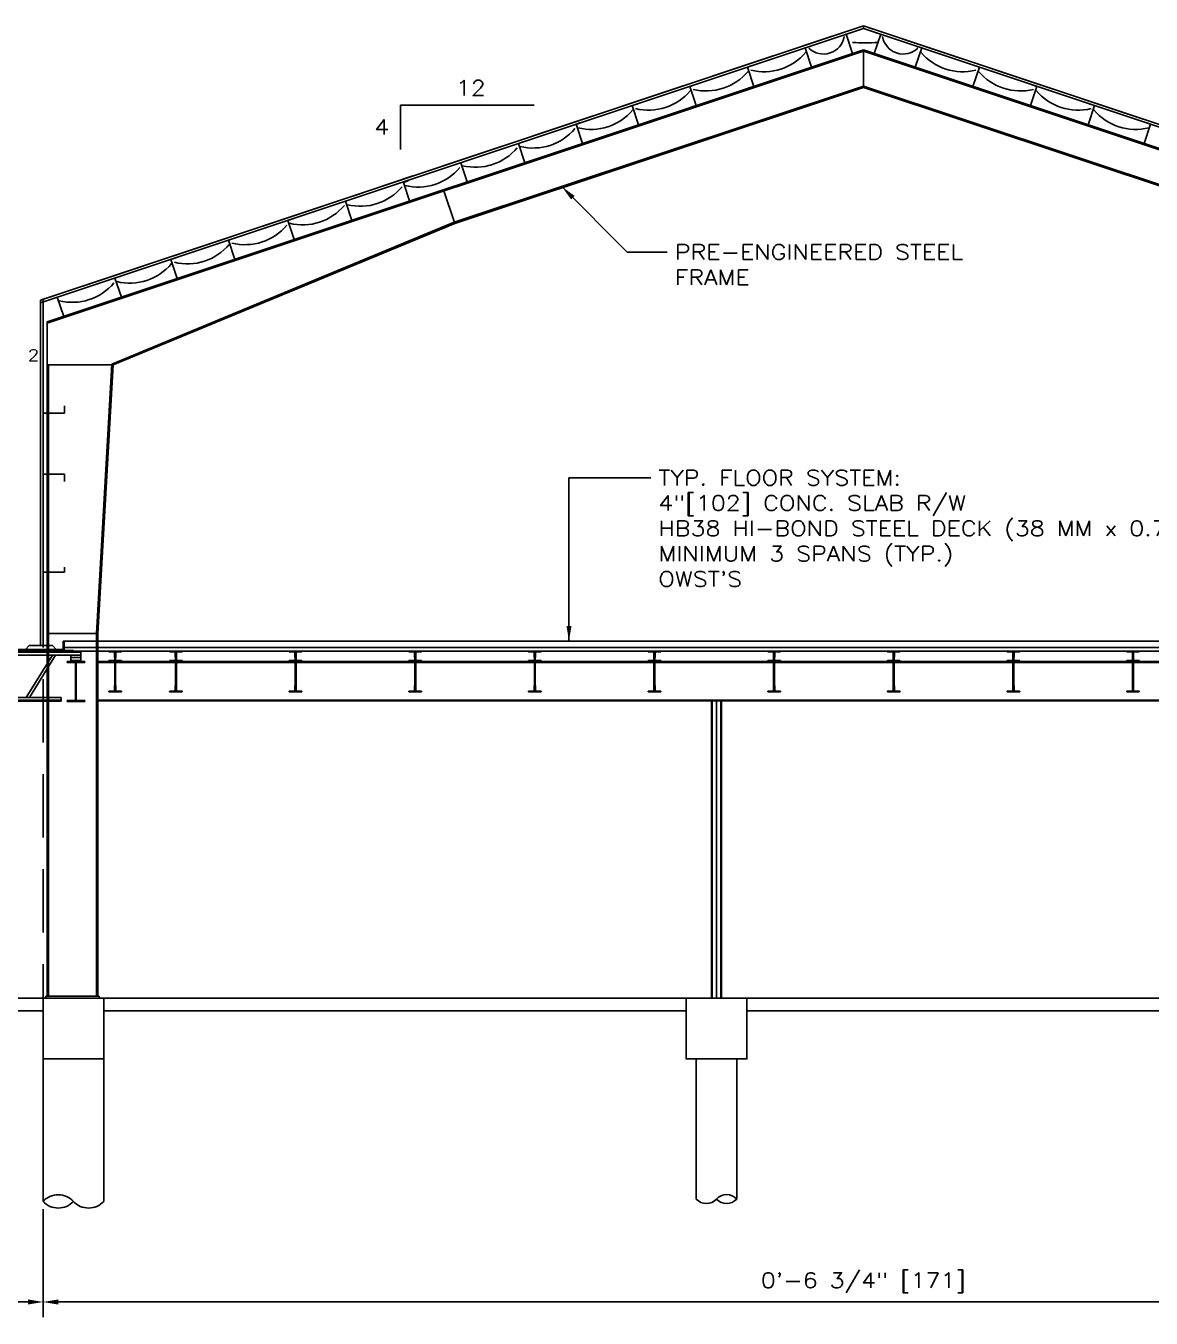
# Model space of a CAD drawing. Header units: inches. Extents: x -3796 to 2710, y 1152 to 2187.
# Drawn here: x -3225 to -2781, y 1249 to 1760 of the extents above; entities that cross this region are included whole.
import ezdxf

# ---------------------------------------------------------------- set-up
doc = ezdxf.new("R2010")
doc.units = ezdxf.units.IN
doc.header["$MEASUREMENT"] = 0
doc.linetypes.add('HIDDEN', pattern=[0.375, 0.25, -0.125])
doc.layers.get('DEFPOINTS').update_dxf_attribs({"linetype": 'CONTINUOUS'})
for name, color, linetype in [('Arch_Section_Found', 21, 'CONTINUOUS'), ('Arch_Section_HSS', 2, 'CONTINUOUS'), ('Arch_Section_Insul', 135, 'BATTING'), ('Arch_Section_PreStBldg.', 140, 'CONTINUOUS'), ('Arch_Section_Roof', 2, 'CONTINUOUS'), ('Arch_Section_Steelgirt', 21, 'CONTINUOUS'), ('Arch_Section_Truss', 45, 'CONTINUOUS'), ('Section_BldgSkin', 252, 'HIDDEN'), ('Section_MetalCladding', 2, 'CONTINUOUS'), ('Struc_Plan_Deck', 41, 'CONTINUOUS'), ('Struc_Plan_Dim', 5, 'CONTINUOUS'), ('Struc_Section_Floor', 11, 'CONTINUOUS'), ('Structural_Section_StAngle', 2, 'CONTINUOUS'), ('Structural_SteelBeam', 22, 'CONTINUOUS')]:
    doc.layers.add(name, color=color, linetype=linetype)
doc.styles.add('ROMANS-115', font='romans.shx', dxfattribs={"width": 1.15})
doc.linetypes.add('BATTING', pattern='A,0.0001,-0.1,[134,ltypeshp.shx,S=0.1,R=0,X=-0.1,Y=0],-0.2,[134,ltypeshp.shx,S=0.1,R=180,X=0.1,Y=0],-0.1', length=0.4001)
doc.dimstyles.new('18-ROMANS-115-PS-CF', dxfattribs={"dimscale": 0, "dimtxt": 0.0625, "dimasz": 0.0625, "dimexe": 0.0625, "dimexo": 0.03125, "dimgap": 0.03125, "dimtad": 1, "dimdec": 3, "dimlfac": 96, "dimzin": 1, "dimdsep": 46, "dimlunit": 4, "dimtxsty": 'ROMANS-115', "dimcen": 0.125, "dimclrd": 256, "dimclre": 256, "dimclrt": 256, "dimadec": 0, "dimazin": 0, "dimtfac": 1, "dimtdec": 3, "dimtofl": 0, "dimtmove": 0, "dimatfit": 0, "dimfxl": 1, "dimfrac": 2, "dimtolj": 1, "dimtzin": 0, "dimarcsym": 0})

# ---------------------------------------------------------------- blocks, each defined once
blk = doc.blocks.new('OWSJ')
at = {"layer": 'Arch_Section_Truss'}
h = blk.add_hatch(dxfattribs=at)
h.set_pattern_fill('STEEL', color=251, scale=8, style=0)
h.set_pattern_definition([(45, (-5931.7465, -886.3496), (-0.70710678, 0.70710678), []), (45, (-5931.7465, -885.8496), (-0.70710678, 0.70710678), [])])
h.paths.add_polyline_path([(-0.25, 13.62, 0.414214), (-0.12, 13.5), (0.12, 13.5, 0.414214), (0.25, 13.62), (0.25, 15.75), (2.37, 15.75, 0.414214), (2.5, 15.87), (2.5, 16), (-2.5, 16), (-2.5, 15.87, 0.414214), (-2.38, 15.75), (-0.25, 15.75)])
h.paths.add_polyline_path([(-0.25, 0.25), (-2.38, 0.25, 0.414214), (-2.5, 0.12), (-2.5, 0), (2.5, 0), (2.5, 0.12, 0.414214), (2.37, 0.25), (0.25, 0.25), (0.25, 2.37, 0.414214), (0.12, 2.5), (-0.12, 2.5, 0.414214), (-0.25, 2.37)])
at = {"layer": 'Arch_Section_Truss', "color": 140}
for p, q in [((-2.5, 16), (2.5, 16)), ((-2.5, 16), (-2.5, 15.87)), ((-2.38, 15.75), (-0.25, 15.75)), ((-0.25, 15.75), (-0.25, 13.62)), ((0.25, 15.75), (2.37, 15.75)), ((0.25, 15.75), (0.25, 13.62)), ((2.5, 16), (2.5, 15.87)), ((-2.5, 12.25), (-2.5, 12)), ((-2.5, 12), (-0.19, 12)), ((-2.38, 12.37), (-0.19, 12.37)), ((-0.19, 13.52), (-0.19, 2.48)), ((-0.19, 13.52), (-0.19, 12.37)), ((-0.12, 13.5), (0.12, 13.5)), ((0.19, 13.52), (0.19, 2.48)), ((0.19, 13.52), (0.19, 12.37)), ((0.19, 12.37), (2.37, 12.37)), ((0.19, 12), (2.5, 12)), ((2.5, 12.25), (2.5, 12)), ((-2.5, 0), (-2.5, 0.12)), ((-2.5, 0), (2.5, 0)), ((-2.38, 0.25), (-0.25, 0.25)), ((-0.25, 0.25), (-0.25, 2.37)), ((-0.12, 2.5), (0.12, 2.5)), ((0.25, 0.25), (0.25, 2.37)), ((0.25, 0.25), (2.37, 0.25)), ((2.5, 0), (2.5, 0.12))]:
    blk.add_line(p, q, dxfattribs=at)
for centre, start, end in [((-2.38, 15.87), 180, 270), ((2.37, 15.87), 270, 0), ((-2.38, 12.25), 90, 180), ((-0.12, 13.62), 180, 270), ((0.12, 13.62), 270, 0), ((2.37, 12.25), 0, 90), ((-2.38, 0.12), 90, 180), ((-0.12, 2.37), 90, 180), ((0.12, 2.37), 0, 90), ((2.37, 0.12), 0, 90)]:
    blk.add_arc(centre, 0.125, start, end, dxfattribs=at)
blk = doc.blocks.new('W410x54[W16x36]')
at = {"layer": 'Structural_SteelBeam'}
h = blk.add_hatch(dxfattribs=at)
h.set_pattern_fill('STEEL', color=131, scale=5, style=0)
h.set_pattern_definition([(45, (0, 0), (-0.44194174, 0.44194174), []), (45, (0, 0.3125), (-0.44194174, 0.44194174), [])])
h.paths.add_polyline_path([(1370.61, 1185.18), (1363.61, 1185.18), (1363.61, 1184.81), (1366.98, 1184.81), (1366.98, 1169.68), (1363.61, 1169.68), (1363.61, 1169.31), (1370.61, 1169.31), (1370.61, 1169.68), (1367.23, 1169.68), (1367.23, 1184.81), (1370.61, 1184.81)])
for p, q in [((1370.61, 1185.18), (1363.61, 1185.18)), ((1363.61, 1185.18), (1363.61, 1184.81)), ((1366.98, 1184.81), (1363.61, 1184.81)), ((1366.98, 1184.81), (1366.98, 1169.68)), ((1367.23, 1184.81), (1367.23, 1169.68)), ((1370.61, 1184.81), (1367.23, 1184.81)), ((1370.61, 1185.18), (1370.61, 1184.81)), ((1366.98, 1169.68), (1363.61, 1169.68)), ((1363.61, 1169.68), (1363.61, 1169.31)), ((1370.61, 1169.31), (1363.61, 1169.31)), ((1370.61, 1169.68), (1367.23, 1169.68)), ((1370.61, 1169.68), (1370.61, 1169.31))]:
    blk.add_line(p, q, dxfattribs=at)
blk = doc.blocks.new('*D8')
at = {"layer": 'DEFPOINTS', "color": 0}
for p in [(-3218.43, 1295.53), (-3218.43, 1255.82), (-3602.47, 1250.51)]:
    blk.add_point(p, dxfattribs=at)
at = {"layer": 'Struc_Plan_Dim', "lineweight": -2}
for p, q in [((-3218.43, 1292.53), (-3218.43, 1249.82)), ((-3596.47, 1255.82), (-3224.43, 1255.82))]:
    blk.add_line(p, q, dxfattribs=at)
at = {"layer": 'Struc_Plan_Dim'}
for points in [[(-3596.47, 1256.82), (-3596.47, 1254.82), (-3602.47, 1255.82)], [(-3224.43, 1256.82), (-3224.43, 1254.82), (-3218.43, 1255.82)]]:
    blk.add_solid(points, dxfattribs=at)
at = {"layer": 'Struc_Plan_Dim', "insert": (-3410.45, 1263.39), "char_height": 6, "attachment_point": 5, "style": 'ROMANS-115'}
blk.add_mtext('\\A1;0\'-4" [102]', dxfattribs=at)
blk = doc.blocks.new('*D9')
at = {"layer": 'DEFPOINTS', "color": 0}
for p in [(-2570.47, 1351.79), (-3218.47, 1255.82), (-2570.47, 1255.82)]:
    blk.add_point(p, dxfattribs=at)
at = {"layer": 'Struc_Plan_Dim', "lineweight": -2}
for p, q in [((-2570.47, 1348.79), (-2570.47, 1249.82)), ((-3212.47, 1255.82), (-2576.47, 1255.82))]:
    blk.add_line(p, q, dxfattribs=at)
at = {"layer": 'Struc_Plan_Dim'}
for points in [[(-3212.47, 1256.82), (-3212.47, 1254.82), (-3218.47, 1255.82)], [(-2576.47, 1256.82), (-2576.47, 1254.82), (-2570.47, 1255.82)]]:
    blk.add_solid(points, dxfattribs=at)
at = {"layer": 'Struc_Plan_Dim', "insert": (-2894.47, 1263.39), "char_height": 6, "attachment_point": 5, "style": 'ROMANS-115'}
blk.add_mtext('\\A1;0\'-6 3/4" [171]', dxfattribs=at)

msp = doc.modelspace()

# ---------------------------------------------------------------- hatches: boundary and pattern name
at = {"layer": 'Arch_Section_Truss'}
h = msp.add_hatch(dxfattribs=at)
h.set_pattern_fill('STEEL', color=256, scale=8, style=0)
h.set_pattern_definition([(45, (-9121.7146, 610.4427), (-0.70710678, 0.70710678), []), (45, (-9121.7146, 610.9427), (-0.70710678, 0.70710678), [])])
h.paths.add_polyline_path([(-3190.2181, 1510.4173, 0.41421356), (-3190.0931, 1510.2923), (-3189.8431, 1510.2923, 0.41421356), (-3189.7181, 1510.4173), (-3189.7181, 1512.5423), (-3187.5931, 1512.5423, 0.41421356), (-3187.4681, 1512.6673), (-3187.4681, 1512.7923), (-3192.4681, 1512.7923), (-3192.4681, 1512.6673, 0.41421356), (-3192.3431, 1512.5423), (-3190.2181, 1512.5423)])
h.paths.add_polyline_path([(-3190.2181, 1497.0423), (-3192.3431, 1497.0423, 0.41421356), (-3192.4681, 1496.9173), (-3192.4681, 1496.7923), (-3187.4681, 1496.7923), (-3187.4681, 1496.9173, 0.41421356), (-3187.5931, 1497.0423), (-3189.7181, 1497.0423), (-3189.7181, 1499.1673, 0.41421356), (-3189.8431, 1499.2923), (-3190.0931, 1499.2923, 0.41421356), (-3190.2181, 1499.1673)])
h = msp.add_hatch(dxfattribs=at)
h.set_pattern_fill('STEEL', color=256, scale=8, style=0)
h.set_pattern_definition([(45, (-9097.7146, 610.4427), (-0.70710678, 0.70710678), []), (45, (-9097.7146, 610.9427), (-0.70710678, 0.70710678), [])])
h.paths.add_polyline_path([(-3166.2181, 1510.4173, 0.41421356), (-3166.0931, 1510.2923), (-3165.8431, 1510.2923, 0.41421356), (-3165.7181, 1510.4173), (-3165.7181, 1512.5423), (-3163.5931, 1512.5423, 0.41421356), (-3163.4681, 1512.6673), (-3163.4681, 1512.7923), (-3168.4681, 1512.7923), (-3168.4681, 1512.6673, 0.41421356), (-3168.3431, 1512.5423), (-3166.2181, 1512.5423)])
h.paths.add_polyline_path([(-3166.2181, 1497.0423), (-3168.3431, 1497.0423, 0.41421356), (-3168.4681, 1496.9173), (-3168.4681, 1496.7923), (-3163.4681, 1496.7923), (-3163.4681, 1496.9173, 0.41421356), (-3163.5931, 1497.0423), (-3165.7181, 1497.0423), (-3165.7181, 1499.1673, 0.41421356), (-3165.8431, 1499.2923), (-3166.0931, 1499.2923, 0.41421356), (-3166.2181, 1499.1673)])
h = msp.add_hatch(dxfattribs=at)
h.set_pattern_fill('STEEL', color=256, scale=8, style=0)
h.set_pattern_definition([(45, (-9050.4706, 610.4427), (-0.70710678, 0.70710678), []), (45, (-9050.4706, 610.9427), (-0.70710678, 0.70710678), [])])
h.paths.add_polyline_path([(-3118.9741, 1510.4173, 0.41421356), (-3118.8491, 1510.2923), (-3118.5991, 1510.2923, 0.41421356), (-3118.4741, 1510.4173), (-3118.4741, 1512.5423), (-3116.3491, 1512.5423, 0.41421356), (-3116.2241, 1512.6673), (-3116.2241, 1512.7923), (-3121.2241, 1512.7923), (-3121.2241, 1512.6673, 0.41421356), (-3121.0991, 1512.5423), (-3118.9741, 1512.5423)])
h.paths.add_polyline_path([(-3118.9741, 1497.0423), (-3121.0991, 1497.0423, 0.41421356), (-3121.2241, 1496.9173), (-3121.2241, 1496.7923), (-3116.2241, 1496.7923), (-3116.2241, 1496.9173, 0.41421356), (-3116.3491, 1497.0423), (-3118.4741, 1497.0423), (-3118.4741, 1499.1673, 0.41421356), (-3118.5991, 1499.2923), (-3118.8491, 1499.2923, 0.41421356), (-3118.9741, 1499.1673)])
h = msp.add_hatch(dxfattribs=at)
h.set_pattern_fill('STEEL', color=256, scale=8, style=0)
h.set_pattern_definition([(45, (-9003.2206, 610.4427), (-0.70710678, 0.70710678), []), (45, (-9003.2206, 610.9427), (-0.70710678, 0.70710678), [])])
h.paths.add_polyline_path([(-3071.7241, 1510.4173, 0.41421356), (-3071.5991, 1510.2923), (-3071.3491, 1510.2923, 0.41421356), (-3071.2241, 1510.4173), (-3071.2241, 1512.5423), (-3069.0991, 1512.5423, 0.41421356), (-3068.9741, 1512.6673), (-3068.9741, 1512.7923), (-3073.9741, 1512.7923), (-3073.9741, 1512.6673, 0.41421356), (-3073.8491, 1512.5423), (-3071.7241, 1512.5423)])
h.paths.add_polyline_path([(-3071.7241, 1497.0423), (-3073.8491, 1497.0423, 0.41421356), (-3073.9741, 1496.9173), (-3073.9741, 1496.7923), (-3068.9741, 1496.7923), (-3068.9741, 1496.9173, 0.41421356), (-3069.0991, 1497.0423), (-3071.2241, 1497.0423), (-3071.2241, 1499.1673, 0.41421356), (-3071.3491, 1499.2923), (-3071.5991, 1499.2923, 0.41421356), (-3071.7241, 1499.1673)])
h = msp.add_hatch(dxfattribs=at)
h.set_pattern_fill('STEEL', color=256, scale=8, style=0)
h.set_pattern_definition([(45, (-8908.7206, 610.4427), (-0.70710678, 0.70710678), []), (45, (-8908.7206, 610.9427), (-0.70710678, 0.70710678), [])])
h.paths.add_polyline_path([(-2977.2241, 1510.4173, 0.41421356), (-2977.0991, 1510.2923), (-2976.8491, 1510.2923, 0.41421356), (-2976.7241, 1510.4173), (-2976.7241, 1512.5423), (-2974.5991, 1512.5423, 0.41421356), (-2974.4741, 1512.6673), (-2974.4741, 1512.7923), (-2979.4741, 1512.7923), (-2979.4741, 1512.6673, 0.41421356), (-2979.3491, 1512.5423), (-2977.2241, 1512.5423)])
h.paths.add_polyline_path([(-2977.2241, 1497.0423), (-2979.3491, 1497.0423, 0.41421356), (-2979.4741, 1496.9173), (-2979.4741, 1496.7923), (-2974.4741, 1496.7923), (-2974.4741, 1496.9173, 0.41421356), (-2974.5991, 1497.0423), (-2976.7241, 1497.0423), (-2976.7241, 1499.1673, 0.41421356), (-2976.8491, 1499.2923), (-2977.0991, 1499.2923, 0.41421356), (-2977.2241, 1499.1673)])
h = msp.add_hatch(dxfattribs=at)
h.set_pattern_fill('STEEL', color=256, scale=8, style=0)
h.set_pattern_definition([(45, (-8861.4706, 610.4427), (-0.70710678, 0.70710678), []), (45, (-8861.4706, 610.9427), (-0.70710678, 0.70710678), [])])
h.paths.add_polyline_path([(-2929.9741, 1510.4173, 0.41421356), (-2929.8491, 1510.2923), (-2929.5991, 1510.2923, 0.41421356), (-2929.4741, 1510.4173), (-2929.4741, 1512.5423), (-2927.3491, 1512.5423, 0.41421356), (-2927.2241, 1512.6673), (-2927.2241, 1512.7923), (-2932.2241, 1512.7923), (-2932.2241, 1512.6673, 0.41421356), (-2932.0991, 1512.5423), (-2929.9741, 1512.5423)])
h.paths.add_polyline_path([(-2929.9741, 1497.0423), (-2932.0991, 1497.0423, 0.41421356), (-2932.2241, 1496.9173), (-2932.2241, 1496.7923), (-2927.2241, 1496.7923), (-2927.2241, 1496.9173, 0.41421356), (-2927.3491, 1497.0423), (-2929.4741, 1497.0423), (-2929.4741, 1499.1673, 0.41421356), (-2929.5991, 1499.2923), (-2929.8491, 1499.2923, 0.41421356), (-2929.9741, 1499.1673)])
h = msp.add_hatch(dxfattribs=at)
h.set_pattern_fill('STEEL', color=256, scale=8, style=0)
h.set_pattern_definition([(45, (-8814.2206, 610.4427), (-0.70710678, 0.70710678), []), (45, (-8814.2206, 610.9427), (-0.70710678, 0.70710678), [])])
h.paths.add_polyline_path([(-2882.7241, 1510.4173, 0.41421356), (-2882.5991, 1510.2923), (-2882.3491, 1510.2923, 0.41421356), (-2882.2241, 1510.4173), (-2882.2241, 1512.5423), (-2880.0991, 1512.5423, 0.41421356), (-2879.9741, 1512.6673), (-2879.9741, 1512.7923), (-2884.9741, 1512.7923), (-2884.9741, 1512.6673, 0.41421356), (-2884.8491, 1512.5423), (-2882.7241, 1512.5423)])
h.paths.add_polyline_path([(-2882.7241, 1497.0423), (-2884.8491, 1497.0423, 0.41421356), (-2884.9741, 1496.9173), (-2884.9741, 1496.7923), (-2879.9741, 1496.7923), (-2879.9741, 1496.9173, 0.41421356), (-2880.0991, 1497.0423), (-2882.2241, 1497.0423), (-2882.2241, 1499.1673, 0.41421356), (-2882.3491, 1499.2923), (-2882.5991, 1499.2923, 0.41421356), (-2882.7241, 1499.1673)])
h = msp.add_hatch(dxfattribs=at)
h.set_pattern_fill('STEEL', color=256, scale=8, style=0)
h.set_pattern_definition([(45, (-8766.9706, 610.4427), (-0.70710678, 0.70710678), []), (45, (-8766.9706, 610.9427), (-0.70710678, 0.70710678), [])])
h.paths.add_polyline_path([(-2835.4741, 1510.4173, 0.41421356), (-2835.3491, 1510.2923), (-2835.0991, 1510.2923, 0.41421356), (-2834.9741, 1510.4173), (-2834.9741, 1512.5423), (-2832.8491, 1512.5423, 0.41421356), (-2832.7241, 1512.6673), (-2832.7241, 1512.7923), (-2837.7241, 1512.7923), (-2837.7241, 1512.6673, 0.41421356), (-2837.5991, 1512.5423), (-2835.4741, 1512.5423)])
h.paths.add_polyline_path([(-2835.4741, 1497.0423), (-2837.5991, 1497.0423, 0.41421356), (-2837.7241, 1496.9173), (-2837.7241, 1496.7923), (-2832.7241, 1496.7923), (-2832.7241, 1496.9173, 0.41421356), (-2832.8491, 1497.0423), (-2834.9741, 1497.0423), (-2834.9741, 1499.1673, 0.41421356), (-2835.0991, 1499.2923), (-2835.3491, 1499.2923, 0.41421356), (-2835.4741, 1499.1673)])
h = msp.add_hatch(dxfattribs=at)
h.set_pattern_fill('STEEL', color=256, scale=8, style=0)
h.set_pattern_definition([(45, (-8719.7206, 610.4427), (-0.70710678, 0.70710678), []), (45, (-8719.7206, 610.9427), (-0.70710678, 0.70710678), [])])
h.paths.add_polyline_path([(-2788.2241, 1510.4173, 0.41421356), (-2788.0991, 1510.2923), (-2787.8491, 1510.2923, 0.41421356), (-2787.7241, 1510.4173), (-2787.7241, 1512.5423), (-2785.5991, 1512.5423, 0.41421356), (-2785.4741, 1512.6673), (-2785.4741, 1512.7923), (-2790.4741, 1512.7923), (-2790.4741, 1512.6673, 0.41421356), (-2790.3491, 1512.5423), (-2788.2241, 1512.5423)])
h.paths.add_polyline_path([(-2788.2241, 1497.0423), (-2790.3491, 1497.0423, 0.41421356), (-2790.4741, 1496.9173), (-2790.4741, 1496.7923), (-2785.4741, 1496.7923), (-2785.4741, 1496.9173, 0.41421356), (-2785.5991, 1497.0423), (-2787.7241, 1497.0423), (-2787.7241, 1499.1673, 0.41421356), (-2787.8491, 1499.2923), (-2788.0991, 1499.2923, 0.41421356), (-2788.2241, 1499.1673)])
at = {"layer": 'Structural_Section_StAngle'}
h = msp.add_hatch(dxfattribs=at)
h.set_pattern_fill('STEEL', color=256, scale=3, style=0)
h.set_pattern_definition([(45, (-12079.19643, -1931.1869), (-0.265165043, 0.265165043), []), (45, (-12079.19643, -1930.9994), (-0.265165043, 0.265165043), [])])
h.paths.add_polyline_path([(-3210.0991, 1513.1673), (-3210.0991, 1516.4173, 0.41421356), (-3210.4741, 1516.7923), (-3210.4741, 1512.7923), (-3206.4741, 1512.7923, 0.41421356), (-3206.8491, 1513.1673)])

# ---------------------------------------------------------------- linework, layer by layer
at = {"layer": 'Arch_Section_Found'}
for p, q in [((-3196.8491, 1508.7923), (-2592.0991, 1508.7923)), ((-3196.8491, 1508.3548), (-2592.0991, 1508.3548)), ((-3196.8491, 1493.5423), (-2592.0991, 1493.5423)), ((-3196.8491, 1493.1673), (-2592.0991, 1493.1673)), ((-3602.4741, 1375.7923), (-2570.4741, 1375.7923)), ((-3218.4741, 1375.7923), (-3218.4741, 1351.7923)), ((-3194.4741, 1375.7923), (-3194.4741, 1351.7923)), ((-3571.7241, 1370.7923), (-3218.4741, 1370.7923)), ((-3194.4741, 1370.7923), (-2964.4741, 1370.7923)), ((-2940.4741, 1370.7923), (-2690.4741, 1370.7923)), ((-3218.4741, 1351.7923), (-3194.4741, 1351.7923)), ((-3218.4324, 1351.7923), (-3218.4324, 1295.5291)), ((-3194.4741, 1351.7923), (-3194.4741, 1295.5291)), ((-2960.4602, 1351.7923), (-2960.4602, 1296.4672)), ((-2960.4602, 1351.7923), (-2944.488, 1351.7923)), ((-2960.4602, 1351.7923), (-2944.488, 1351.7923)), ((-2944.488, 1351.7923), (-2944.488, 1296.4672))]:
    msp.add_line(p, q, dxfattribs=at)
msp.add_lwpolyline([(-2940.4741, 1375.7923), (-2964.4741, 1375.7923), (-2964.4741, 1351.7923), (-2940.4741, 1351.7923)], close=True, dxfattribs=at)
for centre, radius, start, end in [((-3212.4429, 1290.0241), 8.1351, 42.586036, 137.413964), ((-2956.4672, 1300.1372), 5.4234, 222.586036, 317.413964), ((-2948.4811, 1292.7972), 5.4234, 42.586036, 137.413964), ((-2948.4811, 1300.1372), 5.4234, 222.586036, 317.413964), ((-3212.4429, 1301.0341), 8.1351, 222.586036, 317.413964), ((-3200.4637, 1301.0341), 8.1351, 222.586036, 317.413964)]:
    msp.add_arc(centre, radius, start, end, dxfattribs=at)
at = {"layer": 'Arch_Section_HSS', "ltscale": 10}
msp.add_line((-2952.4741, 1375.7923), (-2952.4741, 1493.1673), dxfattribs=at)
at = {"layer": 'Arch_Section_Insul', "ltscale": 5}
for centre, radius, start, end in [((-2910.2319, 1756.9109), 8.2561, 226.233807, 350.595831), ((-2893.7241, 1969.7272), 216.6003, 268.674465, 271.325535), ((-2878.7163, 1756.9109), 8.2561, 189.404169, 313.766193), ((-2933.7588, 1763.2398), 21.5705, 256.155184, 320.035823), ((-2855.1894, 1763.2398), 21.5705, 219.964177, 283.844816), ((-2956.5272, 1755.6503), 21.5705, 256.155184, 320.035823), ((-2832.421, 1755.6503), 21.5705, 219.964177, 283.844816), ((-2979.2956, 1748.0609), 21.5705, 256.155184, 320.035823), ((-2809.6526, 1748.0609), 21.5705, 219.964177, 283.844816), ((-3002.064, 1740.4714), 21.5705, 256.155184, 320.035823), ((-2786.8842, 1740.4714), 21.5705, 219.964177, 283.844816), ((-3024.9074, 1733.1069), 21.5705, 256.155184, 320.035823), ((-3047.6758, 1725.5175), 21.5705, 256.155184, 320.035823), ((-3070.3692, 1717.703), 21.5705, 256.155184, 320.035823), ((-3093.1376, 1710.1135), 21.5705, 256.155184, 320.035823), ((-3115.981, 1702.7491), 21.5705, 256.155184, 320.035823), ((-3138.6744, 1694.9346), 21.5705, 256.155184, 320.035823), ((-3161.4428, 1687.3451), 21.5705, 256.155184, 320.035823), ((-3184.2112, 1679.7557), 21.5705, 256.155184, 320.035823), ((-3206.9796, 1672.1662), 21.5705, 256.155184, 320.035823)]:
    msp.add_arc(centre, radius, start, end, dxfattribs=at)
at = {"layer": 'Arch_Section_PreStBldg.'}
for p, q in [((-3216.8491, 1642.8471), (-2894.4741, 1750.3054)), ((-3216.8491, 1642.32), (-2894.4741, 1749.7784)), ((-2572.0991, 1642.8471), (-2894.4741, 1750.3054)), ((-2894.4741, 1735.4264), (-2894.4741, 1750.3054)), ((-2572.0991, 1642.32), (-2894.4741, 1749.7784)), ((-3056.0339, 1682.2222), (-2894.4741, 1735.9534)), ((-3055.8591, 1681.7534), (-2894.4741, 1735.4264)), ((-2732.9144, 1682.2222), (-2894.4741, 1735.9534)), ((-2733.0891, 1681.7534), (-2894.4741, 1735.4264)), ((-3055.8591, 1681.7534), (-3060.2862, 1695.0347)), ((-3191.2945, 1626.2423), (-3056.0339, 1682.2222)), ((-3190.8131, 1625.9004), (-3055.8591, 1681.7534)), ((-3216.8491, 1513.5423), (-3216.8491, 1642.8471)), ((-3216.8491, 1625.9004), (-3190.8131, 1625.9004)), ((-3216.3491, 1513.5423), (-3216.3491, 1625.9004)), ((-3197.3499, 1519.7923), (-3191.2945, 1626.2423)), ((-3196.8491, 1519.7923), (-3190.8131, 1625.9004)), ((-3216.8491, 1519.7923), (-3196.8491, 1519.7923)), ((-3197.3491, 1519.7923), (-3197.3491, 1516.7923)), ((-3196.8491, 1519.7923), (-3196.8491, 1516.7923)), ((-3216.8491, 1507.9649), (-3216.8491, 1511.2923)), ((-3216.3491, 1508.772), (-3216.3491, 1511.2923)), ((-3197.3491, 1376.5423), (-3197.3491, 1512.7923)), ((-3196.8491, 1376.5423), (-3196.8491, 1512.7923)), ((-3216.8491, 1494.5923), (-3216.8491, 1505.9021)), ((-3216.3491, 1494.5923), (-3216.3491, 1506.7091)), ((-3216.8491, 1376.5423), (-3216.8491, 1493.0923)), ((-3216.3491, 1376.5423), (-3216.3491, 1493.0923)), ((-2954.4741, 1375.7923), (-2954.4741, 1493.1673)), ((-2950.4741, 1375.7923), (-2950.4741, 1493.1673)), ((-3196.3491, 1376.5423), (-3217.3491, 1376.5423)), ((-3217.3491, 1375.7923), (-3217.3491, 1376.5423)), ((-3196.3491, 1375.7923), (-3217.3491, 1375.7923)), ((-3196.3491, 1375.7923), (-3196.3491, 1376.5423))]:
    msp.add_line(p, q, dxfattribs=at)
at = {"layer": 'Arch_Section_PreStBldg.', "ltscale": 3}
for p, q in [((-3197.3491, 1516.7923), (-3197.3491, 1512.7923)), ((-3196.8491, 1516.7923), (-3196.8491, 1512.7923)), ((-3216.8491, 1513.5423), (-3216.8491, 1511.2923)), ((-3216.3491, 1513.5423), (-3216.3491, 1511.2923)), ((-3216.8491, 1507.9649), (-3216.8491, 1505.9021)), ((-3216.3491, 1508.772), (-3216.3491, 1506.7091)), ((-3216.8491, 1494.5923), (-3216.8491, 1493.0923)), ((-3216.3491, 1494.5923), (-3216.3491, 1493.0923))]:
    msp.add_line(p, q, dxfattribs=at)
at = {"layer": 'Arch_Section_PreStBldg.', "ltscale": 10}
for p, q in [((-2954.2241, 1375.7923), (-2954.2241, 1493.1673)), ((-2950.7241, 1375.7923), (-2950.7241, 1493.1673))]:
    msp.add_line(p, q, dxfattribs=at)
at = {"layer": 'Arch_Section_Roof'}
for p, q in [((-3219.4741, 1651.4589), (-2894.4741, 1759.7923)), ((-3219.4741, 1650.4048), (-2894.4741, 1758.7382)), ((-2569.4741, 1651.4589), (-2894.4741, 1759.7923)), ((-2894.4741, 1759.7923), (-2894.4741, 1758.7382)), ((-2569.4741, 1650.4048), (-2894.4741, 1758.7382))]:
    msp.add_line(p, q, dxfattribs=at)
at = {"layer": 'Arch_Section_Steelgirt'}
for p, q in [((-2899.4272, 1757.0871), (-2901.3246, 1756.4547)), ((-2898.7948, 1748.8652), (-2901.3246, 1756.4547)), ((-2890.1534, 1748.8652), (-2887.6236, 1756.4547)), ((-2889.521, 1757.0871), (-2887.6236, 1756.4547)), ((-2915.6174, 1751.6904), (-2917.5147, 1751.0579)), ((-2914.9849, 1743.4685), (-2917.5147, 1751.0579)), ((-2873.9633, 1743.4685), (-2871.4335, 1751.0579)), ((-2873.3308, 1751.6904), (-2871.4335, 1751.0579)), ((-2898.7948, 1748.8652), (-2900.6922, 1748.2327)), ((-2890.1534, 1748.8652), (-2888.2561, 1748.2327)), ((-2938.3858, 1744.1009), (-2940.2831, 1743.4685)), ((-2937.7533, 1735.879), (-2940.2831, 1743.4685)), ((-2914.9849, 1743.4685), (-2916.8823, 1742.836)), ((-2873.9633, 1743.4685), (-2872.0659, 1742.836)), ((-2851.1949, 1735.879), (-2848.6651, 1743.4685)), ((-2850.5624, 1744.1009), (-2848.6651, 1743.4685)), ((-2961.1542, 1736.5115), (-2963.0515, 1735.879)), ((-2960.5217, 1728.2896), (-2963.0515, 1735.879)), ((-2937.7533, 1735.879), (-2939.6507, 1735.2466)), ((-2851.1949, 1735.879), (-2849.2975, 1735.2466)), ((-2828.4265, 1728.2896), (-2825.8967, 1735.879)), ((-2827.794, 1736.5115), (-2825.8967, 1735.879)), ((-2983.9226, 1728.922), (-2985.8199, 1728.2896)), ((-2983.2901, 1720.7001), (-2985.8199, 1728.2896)), ((-2960.5217, 1728.2896), (-2962.4191, 1727.6571)), ((-2828.4265, 1728.2896), (-2826.5291, 1727.6571)), ((-2805.6581, 1720.7001), (-2803.1283, 1728.2896)), ((-2805.0256, 1728.922), (-2803.1283, 1728.2896)), ((-3006.016, 1721.5575), (-3007.9133, 1720.9251)), ((-3005.3835, 1713.3356), (-3007.9133, 1720.9251)), ((-2983.2901, 1720.7001), (-2985.1875, 1720.0676)), ((-2805.6581, 1720.7001), (-2803.7607, 1720.0676)), ((-2783.5647, 1713.3356), (-2781.0349, 1720.9251)), ((-2782.9322, 1721.5575), (-2781.0349, 1720.9251)), ((-3028.7844, 1713.9681), (-3030.6817, 1713.3356)), ((-3028.1519, 1705.7462), (-3030.6817, 1713.3356)), ((-3005.3835, 1713.3356), (-3007.2809, 1712.7032)), ((-2783.5647, 1713.3356), (-2781.6673, 1712.7032)), ((-3051.5528, 1706.3786), (-3053.4501, 1705.7462)), ((-3050.9203, 1698.1567), (-3053.4501, 1705.7462)), ((-3028.1519, 1705.7462), (-3030.0493, 1705.1137)), ((-3074.2462, 1698.5641), (-3076.1435, 1697.9317)), ((-3073.6137, 1690.3422), (-3076.1435, 1697.9317)), ((-3050.9203, 1698.1567), (-3052.8177, 1697.5242)), ((-3097.0896, 1691.1997), (-3098.9869, 1690.5672)), ((-3096.4571, 1682.9778), (-3098.9869, 1690.5672)), ((-3073.6137, 1690.3422), (-3075.5111, 1689.7098)), ((-3119.858, 1683.6102), (-3121.7553, 1682.9778)), ((-3119.2255, 1675.3883), (-3121.7553, 1682.9778)), ((-3096.4571, 1682.9778), (-3098.3545, 1682.3453)), ((-3143.3014, 1675.7957), (-3145.1987, 1675.1633)), ((-3142.6689, 1667.5738), (-3145.1987, 1675.1633)), ((-3119.2255, 1675.3883), (-3121.1229, 1674.7558)), ((-3166.0698, 1668.2063), (-3167.9671, 1667.5738)), ((-3165.4373, 1659.9844), (-3167.9671, 1667.5738)), ((-3142.6689, 1667.5738), (-3144.5663, 1666.9414)), ((-3188.1632, 1660.8418), (-3190.0605, 1660.2094)), ((-3187.5307, 1652.6199), (-3190.0605, 1660.2094)), ((-3165.4373, 1659.9844), (-3167.3347, 1659.3519)), ((-3214.7263, 1651.9874), (-3212.8289, 1652.6199)), ((-3210.2991, 1645.0304), (-3212.8289, 1652.6199)), ((-3187.5307, 1652.6199), (-3189.4281, 1651.9874)), ((-3210.2991, 1645.0304), (-3208.4017, 1645.6629)), ((-3218.4741, 1609.7923), (-3218.4741, 1606.7923)), ((-3209.9741, 1609.7923), (-3209.9741, 1606.7923)), ((-3209.9741, 1606.7923), (-3218.4741, 1606.7923)), ((-3209.9741, 1582.7923), (-3218.4741, 1582.7923)), ((-3218.4741, 1582.7923), (-3218.4741, 1579.7923)), ((-3209.9741, 1582.7923), (-3209.9741, 1579.7923)), ((-3209.9741, 1544.0423), (-3218.4741, 1544.0423)), ((-3218.4741, 1544.0423), (-3218.4741, 1541.0423)), ((-3209.9741, 1546.0423), (-3209.9741, 1544.0423))]:
    msp.add_line(p, q, dxfattribs=at)
at = {"layer": 'Arch_Section_Truss'}
for p, q in [((-3210.4741, 1513.5423), (-3602.4741, 1513.5423)), ((-3203.4741, 1512.7923), (-3602.4741, 1512.7923)), ((-3203.4741, 1512.4173), (-3602.4741, 1512.4173)), ((-3203.4741, 1511.2923), (-3602.4741, 1511.2923)), ((-3214.7876, 1511.2923), (-3225.1345, 1494.5923)), ((-3213.5095, 1511.2923), (-3223.8564, 1494.5923)), ((-3207.4741, 1508.7923), (-3207.4741, 1511.2923)), ((-3203.4741, 1508.7923), (-3203.4741, 1512.7923)), ((-3192.4681, 1512.7923), (-3187.4681, 1512.7923)), ((-3192.4681, 1512.7923), (-3192.4681, 1512.6673)), ((-3192.3431, 1512.5423), (-3190.2181, 1512.5423)), ((-3190.2181, 1512.5423), (-3190.2181, 1510.4173)), ((-3189.7181, 1512.5423), (-3187.5931, 1512.5423)), ((-3189.7181, 1512.5423), (-3189.7181, 1510.4173)), ((-3187.4681, 1512.7923), (-3187.4681, 1512.6673)), ((-3168.4681, 1512.7923), (-3163.4681, 1512.7923)), ((-3168.4681, 1512.7923), (-3168.4681, 1512.6673)), ((-3168.3431, 1512.5423), (-3166.2181, 1512.5423)), ((-3166.2181, 1512.5423), (-3166.2181, 1510.4173)), ((-3165.7181, 1512.5423), (-3163.5931, 1512.5423)), ((-3165.7181, 1512.5423), (-3165.7181, 1510.4173)), ((-3163.4681, 1512.7923), (-3163.4681, 1512.6673)), ((-3121.2241, 1512.7923), (-3116.2241, 1512.7923)), ((-3121.2241, 1512.7923), (-3121.2241, 1512.6673)), ((-3121.0991, 1512.5423), (-3118.9741, 1512.5423)), ((-3118.9741, 1512.5423), (-3118.9741, 1510.4173)), ((-3118.4741, 1512.5423), (-3116.3491, 1512.5423)), ((-3118.4741, 1512.5423), (-3118.4741, 1510.4173)), ((-3116.2241, 1512.7923), (-3116.2241, 1512.6673)), ((-3073.9741, 1512.7923), (-3068.9741, 1512.7923)), ((-3073.9741, 1512.7923), (-3073.9741, 1512.6673)), ((-3073.8491, 1512.5423), (-3071.7241, 1512.5423)), ((-3071.7241, 1512.5423), (-3071.7241, 1510.4173)), ((-3071.2241, 1512.5423), (-3069.0991, 1512.5423)), ((-3071.2241, 1512.5423), (-3071.2241, 1510.4173)), ((-3068.9741, 1512.7923), (-3068.9741, 1512.6673)), ((-2979.4741, 1512.7923), (-2974.4741, 1512.7923)), ((-2979.4741, 1512.7923), (-2979.4741, 1512.6673)), ((-2979.3491, 1512.5423), (-2977.2241, 1512.5423)), ((-2977.2241, 1512.5423), (-2977.2241, 1510.4173)), ((-2976.7241, 1512.5423), (-2974.5991, 1512.5423)), ((-2976.7241, 1512.5423), (-2976.7241, 1510.4173)), ((-2974.4741, 1512.7923), (-2974.4741, 1512.6673)), ((-2932.2241, 1512.7923), (-2927.2241, 1512.7923)), ((-2932.2241, 1512.7923), (-2932.2241, 1512.6673)), ((-2932.0991, 1512.5423), (-2929.9741, 1512.5423)), ((-2929.9741, 1512.5423), (-2929.9741, 1510.4173)), ((-2929.4741, 1512.5423), (-2927.3491, 1512.5423)), ((-2929.4741, 1512.5423), (-2929.4741, 1510.4173)), ((-2927.2241, 1512.7923), (-2927.2241, 1512.6673)), ((-2884.9741, 1512.7923), (-2879.9741, 1512.7923)), ((-2884.9741, 1512.7923), (-2884.9741, 1512.6673)), ((-2884.8491, 1512.5423), (-2882.7241, 1512.5423)), ((-2882.7241, 1512.5423), (-2882.7241, 1510.4173)), ((-2882.2241, 1512.5423), (-2880.0991, 1512.5423)), ((-2882.2241, 1512.5423), (-2882.2241, 1510.4173)), ((-2879.9741, 1512.7923), (-2879.9741, 1512.6673)), ((-2837.7241, 1512.7923), (-2832.7241, 1512.7923)), ((-2837.7241, 1512.7923), (-2837.7241, 1512.6673)), ((-2837.5991, 1512.5423), (-2835.4741, 1512.5423)), ((-2835.4741, 1512.5423), (-2835.4741, 1510.4173)), ((-2834.9741, 1512.5423), (-2832.8491, 1512.5423)), ((-2834.9741, 1512.5423), (-2834.9741, 1510.4173)), ((-2832.7241, 1512.7923), (-2832.7241, 1512.6673)), ((-2790.4741, 1512.7923), (-2785.4741, 1512.7923)), ((-2790.4741, 1512.7923), (-2790.4741, 1512.6673)), ((-2790.3491, 1512.5423), (-2788.2241, 1512.5423)), ((-2788.2241, 1512.5423), (-2788.2241, 1510.4173)), ((-2787.7241, 1512.5423), (-2785.5991, 1512.5423)), ((-2787.7241, 1512.5423), (-2787.7241, 1510.4173)), ((-2785.4741, 1512.7923), (-2785.4741, 1512.6673)), ((-3203.4741, 1510.309), (-3207.4741, 1510.309)), ((-3203.4741, 1509.1673), (-3207.4741, 1509.1673)), ((-3202.3499, 1508.7923), (-3206.8499, 1508.7923)), ((-3192.4681, 1509.0423), (-3192.4681, 1508.7923)), ((-3192.4681, 1508.7923), (-3187.4681, 1508.7923)), ((-3192.3431, 1509.1673), (-3190.1556, 1509.1673)), ((-3190.1556, 1510.309), (-3190.1556, 1499.2755)), ((-3190.1556, 1510.309), (-3190.1556, 1509.1673)), ((-3190.0931, 1510.2923), (-3189.8431, 1510.2923)), ((-3189.7806, 1510.309), (-3189.7806, 1499.2755)), ((-3189.7806, 1510.309), (-3189.7806, 1509.1673)), ((-3189.7806, 1509.1673), (-3187.5931, 1509.1673)), ((-3187.4681, 1509.0423), (-3187.4681, 1508.7923)), ((-3168.4681, 1509.0423), (-3168.4681, 1508.7923)), ((-3168.4681, 1508.7923), (-3163.4681, 1508.7923)), ((-3168.3431, 1509.1673), (-3166.1556, 1509.1673)), ((-3166.1556, 1510.309), (-3166.1556, 1499.2755)), ((-3166.1556, 1510.309), (-3166.1556, 1509.1673)), ((-3166.0931, 1510.2923), (-3165.8431, 1510.2923)), ((-3165.7806, 1510.309), (-3165.7806, 1499.2755)), ((-3165.7806, 1510.309), (-3165.7806, 1509.1673)), ((-3165.7806, 1509.1673), (-3163.5931, 1509.1673)), ((-3163.4681, 1509.0423), (-3163.4681, 1508.7923)), ((-3121.2241, 1509.0423), (-3121.2241, 1508.7923)), ((-3121.2241, 1508.7923), (-3116.2241, 1508.7923)), ((-3121.0991, 1509.1673), (-3118.9116, 1509.1673)), ((-3118.9116, 1510.309), (-3118.9116, 1499.2755)), ((-3118.9116, 1510.309), (-3118.9116, 1509.1673)), ((-3118.8491, 1510.2923), (-3118.5991, 1510.2923)), ((-3118.5366, 1510.309), (-3118.5366, 1499.2755)), ((-3118.5366, 1510.309), (-3118.5366, 1509.1673)), ((-3118.5366, 1509.1673), (-3116.3491, 1509.1673)), ((-3116.2241, 1509.0423), (-3116.2241, 1508.7923)), ((-3073.9741, 1509.0423), (-3073.9741, 1508.7923)), ((-3073.9741, 1508.7923), (-3068.9741, 1508.7923)), ((-3073.8491, 1509.1673), (-3071.6616, 1509.1673)), ((-3071.6616, 1510.309), (-3071.6616, 1499.2755)), ((-3071.6616, 1510.309), (-3071.6616, 1509.1673)), ((-3071.5991, 1510.2923), (-3071.3491, 1510.2923)), ((-3071.2866, 1510.309), (-3071.2866, 1499.2755)), ((-3071.2866, 1510.309), (-3071.2866, 1509.1673)), ((-3071.2866, 1509.1673), (-3069.0991, 1509.1673)), ((-3068.9741, 1509.0423), (-3068.9741, 1508.7923)), ((-2979.4741, 1509.0423), (-2979.4741, 1508.7923)), ((-2979.4741, 1508.7923), (-2974.4741, 1508.7923)), ((-2979.3491, 1509.1673), (-2977.1616, 1509.1673)), ((-2977.1616, 1510.309), (-2977.1616, 1499.2755)), ((-2977.1616, 1510.309), (-2977.1616, 1509.1673)), ((-2977.0991, 1510.2923), (-2976.8491, 1510.2923)), ((-2976.7866, 1510.309), (-2976.7866, 1499.2755)), ((-2976.7866, 1510.309), (-2976.7866, 1509.1673)), ((-2976.7866, 1509.1673), (-2974.5991, 1509.1673)), ((-2974.4741, 1509.0423), (-2974.4741, 1508.7923)), ((-2932.2241, 1509.0423), (-2932.2241, 1508.7923)), ((-2932.2241, 1508.7923), (-2927.2241, 1508.7923)), ((-2932.0991, 1509.1673), (-2929.9116, 1509.1673)), ((-2929.9116, 1510.309), (-2929.9116, 1499.2755)), ((-2929.9116, 1510.309), (-2929.9116, 1509.1673)), ((-2929.8491, 1510.2923), (-2929.5991, 1510.2923)), ((-2929.5366, 1510.309), (-2929.5366, 1499.2755)), ((-2929.5366, 1510.309), (-2929.5366, 1509.1673)), ((-2929.5366, 1509.1673), (-2927.3491, 1509.1673)), ((-2927.2241, 1509.0423), (-2927.2241, 1508.7923)), ((-2884.9741, 1509.0423), (-2884.9741, 1508.7923)), ((-2884.9741, 1508.7923), (-2879.9741, 1508.7923)), ((-2884.8491, 1509.1673), (-2882.6616, 1509.1673)), ((-2882.6616, 1510.309), (-2882.6616, 1499.2755)), ((-2882.6616, 1510.309), (-2882.6616, 1509.1673)), ((-2882.5991, 1510.2923), (-2882.3491, 1510.2923)), ((-2882.2866, 1510.309), (-2882.2866, 1499.2755)), ((-2882.2866, 1510.309), (-2882.2866, 1509.1673)), ((-2882.2866, 1509.1673), (-2880.0991, 1509.1673)), ((-2879.9741, 1509.0423), (-2879.9741, 1508.7923)), ((-2837.7241, 1509.0423), (-2837.7241, 1508.7923)), ((-2837.7241, 1508.7923), (-2832.7241, 1508.7923)), ((-2837.5991, 1509.1673), (-2835.4116, 1509.1673)), ((-2835.4116, 1510.309), (-2835.4116, 1499.2755)), ((-2835.4116, 1510.309), (-2835.4116, 1509.1673)), ((-2835.3491, 1510.2923), (-2835.0991, 1510.2923)), ((-2835.0366, 1510.309), (-2835.0366, 1499.2755)), ((-2835.0366, 1510.309), (-2835.0366, 1509.1673)), ((-2835.0366, 1509.1673), (-2832.8491, 1509.1673)), ((-2832.7241, 1509.0423), (-2832.7241, 1508.7923)), ((-2790.4741, 1509.0423), (-2790.4741, 1508.7923)), ((-2790.4741, 1508.7923), (-2785.4741, 1508.7923)), ((-2790.3491, 1509.1673), (-2788.1616, 1509.1673)), ((-2788.1616, 1510.309), (-2788.1616, 1499.2755)), ((-2788.1616, 1510.309), (-2788.1616, 1509.1673)), ((-2788.0991, 1510.2923), (-2787.8491, 1510.2923)), ((-2787.7866, 1510.309), (-2787.7866, 1499.2755)), ((-2787.7866, 1510.309), (-2787.7866, 1509.1673)), ((-2787.7866, 1509.1673), (-2785.5991, 1509.1673)), ((-2785.4741, 1509.0423), (-2785.4741, 1508.7923)), ((-3192.4681, 1496.7923), (-3192.4681, 1496.9173)), ((-3192.4681, 1496.7923), (-3187.4681, 1496.7923)), ((-3192.3431, 1497.0423), (-3190.2181, 1497.0423)), ((-3190.2181, 1497.0423), (-3190.2181, 1499.1673)), ((-3190.0931, 1499.2923), (-3189.8431, 1499.2923)), ((-3189.7181, 1497.0423), (-3189.7181, 1499.1673)), ((-3189.7181, 1497.0423), (-3187.5931, 1497.0423)), ((-3187.4681, 1496.7923), (-3187.4681, 1496.9173)), ((-3168.4681, 1496.7923), (-3168.4681, 1496.9173)), ((-3168.4681, 1496.7923), (-3163.4681, 1496.7923)), ((-3168.3431, 1497.0423), (-3166.2181, 1497.0423)), ((-3166.2181, 1497.0423), (-3166.2181, 1499.1673)), ((-3166.0931, 1499.2923), (-3165.8431, 1499.2923)), ((-3165.7181, 1497.0423), (-3165.7181, 1499.1673)), ((-3165.7181, 1497.0423), (-3163.5931, 1497.0423)), ((-3163.4681, 1496.7923), (-3163.4681, 1496.9173)), ((-3121.2241, 1496.7923), (-3121.2241, 1496.9173)), ((-3121.2241, 1496.7923), (-3116.2241, 1496.7923)), ((-3121.0991, 1497.0423), (-3118.9741, 1497.0423)), ((-3118.9741, 1497.0423), (-3118.9741, 1499.1673)), ((-3118.8491, 1499.2923), (-3118.5991, 1499.2923)), ((-3118.4741, 1497.0423), (-3118.4741, 1499.1673)), ((-3118.4741, 1497.0423), (-3116.3491, 1497.0423)), ((-3116.2241, 1496.7923), (-3116.2241, 1496.9173)), ((-3073.9741, 1496.7923), (-3073.9741, 1496.9173)), ((-3073.9741, 1496.7923), (-3068.9741, 1496.7923)), ((-3073.8491, 1497.0423), (-3071.7241, 1497.0423)), ((-3071.7241, 1497.0423), (-3071.7241, 1499.1673)), ((-3071.5991, 1499.2923), (-3071.3491, 1499.2923)), ((-3071.2241, 1497.0423), (-3071.2241, 1499.1673)), ((-3071.2241, 1497.0423), (-3069.0991, 1497.0423)), ((-3068.9741, 1496.7923), (-3068.9741, 1496.9173)), ((-2979.4741, 1496.7923), (-2979.4741, 1496.9173)), ((-2979.4741, 1496.7923), (-2974.4741, 1496.7923)), ((-2979.3491, 1497.0423), (-2977.2241, 1497.0423)), ((-2977.2241, 1497.0423), (-2977.2241, 1499.1673)), ((-2977.0991, 1499.2923), (-2976.8491, 1499.2923)), ((-2976.7241, 1497.0423), (-2976.7241, 1499.1673)), ((-2976.7241, 1497.0423), (-2974.5991, 1497.0423)), ((-2974.4741, 1496.7923), (-2974.4741, 1496.9173)), ((-2932.2241, 1496.7923), (-2932.2241, 1496.9173)), ((-2932.2241, 1496.7923), (-2927.2241, 1496.7923)), ((-2932.0991, 1497.0423), (-2929.9741, 1497.0423)), ((-2929.9741, 1497.0423), (-2929.9741, 1499.1673)), ((-2929.8491, 1499.2923), (-2929.5991, 1499.2923)), ((-2929.4741, 1497.0423), (-2929.4741, 1499.1673)), ((-2929.4741, 1497.0423), (-2927.3491, 1497.0423)), ((-2927.2241, 1496.7923), (-2927.2241, 1496.9173)), ((-2884.9741, 1496.7923), (-2884.9741, 1496.9173)), ((-2884.9741, 1496.7923), (-2879.9741, 1496.7923)), ((-2884.8491, 1497.0423), (-2882.7241, 1497.0423)), ((-2882.7241, 1497.0423), (-2882.7241, 1499.1673)), ((-2882.5991, 1499.2923), (-2882.3491, 1499.2923)), ((-2882.2241, 1497.0423), (-2882.2241, 1499.1673)), ((-2882.2241, 1497.0423), (-2880.0991, 1497.0423)), ((-2879.9741, 1496.7923), (-2879.9741, 1496.9173)), ((-2837.7241, 1496.7923), (-2837.7241, 1496.9173)), ((-2837.7241, 1496.7923), (-2832.7241, 1496.7923)), ((-2837.5991, 1497.0423), (-2835.4741, 1497.0423)), ((-2835.4741, 1497.0423), (-2835.4741, 1499.1673)), ((-2835.3491, 1499.2923), (-2835.0991, 1499.2923)), ((-2834.9741, 1497.0423), (-2834.9741, 1499.1673)), ((-2834.9741, 1497.0423), (-2832.8491, 1497.0423)), ((-2832.7241, 1496.7923), (-2832.7241, 1496.9173)), ((-2790.4741, 1496.7923), (-2790.4741, 1496.9173)), ((-2790.4741, 1496.7923), (-2785.4741, 1496.7923)), ((-2790.3491, 1497.0423), (-2788.2241, 1497.0423)), ((-2788.2241, 1497.0423), (-2788.2241, 1499.1673)), ((-2788.0991, 1499.2923), (-2787.8491, 1499.2923)), ((-2787.7241, 1497.0423), (-2787.7241, 1499.1673)), ((-2787.7241, 1497.0423), (-2785.5991, 1497.0423)), ((-2785.4741, 1496.7923), (-2785.4741, 1496.9173)), ((-3211.2772, 1494.5923), (-3576.312, 1494.5923)), ((-3211.2772, 1493.4673), (-3576.312, 1493.4673)), ((-3211.2772, 1493.0923), (-3576.312, 1493.0923)), ((-3211.2772, 1493.0923), (-3211.2772, 1494.5923))]:
    msp.add_line(p, q, dxfattribs=at)
for centre, start, end in [((-3192.3431, 1512.6673), 180, 270), ((-3187.5931, 1512.6673), 270, 0), ((-3168.3431, 1512.6673), 180, 270), ((-3163.5931, 1512.6673), 270, 0), ((-3121.0991, 1512.6673), 180, 270), ((-3116.3491, 1512.6673), 270, 0), ((-3073.8491, 1512.6673), 180, 270), ((-3069.0991, 1512.6673), 270, 0), ((-2979.3491, 1512.6673), 180, 270), ((-2974.5991, 1512.6673), 270, 0), ((-2932.0991, 1512.6673), 180, 270), ((-2927.3491, 1512.6673), 270, 0), ((-2884.8491, 1512.6673), 180, 270), ((-2880.0991, 1512.6673), 270, 0), ((-2837.5991, 1512.6673), 180, 270), ((-2832.8491, 1512.6673), 270, 0), ((-2790.3491, 1512.6673), 180, 270), ((-2785.5991, 1512.6673), 270, 0), ((-3192.3431, 1509.0423), 90, 180), ((-3190.0931, 1510.4173), 180, 270), ((-3189.8431, 1510.4173), 270, 0), ((-3187.5931, 1509.0423), 0, 90), ((-3168.3431, 1509.0423), 90, 180), ((-3166.0931, 1510.4173), 180, 270), ((-3165.8431, 1510.4173), 270, 0), ((-3163.5931, 1509.0423), 0, 90), ((-3121.0991, 1509.0423), 90, 180), ((-3118.8491, 1510.4173), 180, 270), ((-3118.5991, 1510.4173), 270, 0), ((-3116.3491, 1509.0423), 0, 90), ((-3073.8491, 1509.0423), 90, 180), ((-3071.5991, 1510.4173), 180, 270), ((-3071.3491, 1510.4173), 270, 0), ((-3069.0991, 1509.0423), 0, 90), ((-2979.3491, 1509.0423), 90, 180), ((-2977.0991, 1510.4173), 180, 270), ((-2976.8491, 1510.4173), 270, 0), ((-2974.5991, 1509.0423), 0, 90), ((-2932.0991, 1509.0423), 90, 180), ((-2929.8491, 1510.4173), 180, 270), ((-2929.5991, 1510.4173), 270, 0), ((-2927.3491, 1509.0423), 0, 90), ((-2884.8491, 1509.0423), 90, 180), ((-2882.5991, 1510.4173), 180, 270), ((-2882.3491, 1510.4173), 270, 0), ((-2880.0991, 1509.0423), 0, 90), ((-2837.5991, 1509.0423), 90, 180), ((-2835.3491, 1510.4173), 180, 270), ((-2835.0991, 1510.4173), 270, 0), ((-2832.8491, 1509.0423), 0, 90), ((-2790.3491, 1509.0423), 90, 180), ((-2788.0991, 1510.4173), 180, 270), ((-2787.8491, 1510.4173), 270, 0), ((-2785.5991, 1509.0423), 0, 90), ((-3192.3431, 1496.9173), 90, 180), ((-3190.0931, 1499.1673), 90, 180), ((-3189.8431, 1499.1673), 0, 90), ((-3187.5931, 1496.9173), 0, 90), ((-3168.3431, 1496.9173), 90, 180), ((-3166.0931, 1499.1673), 90, 180), ((-3165.8431, 1499.1673), 0, 90), ((-3163.5931, 1496.9173), 0, 90), ((-3121.0991, 1496.9173), 90, 180), ((-3118.8491, 1499.1673), 90, 180), ((-3118.5991, 1499.1673), 0, 90), ((-3116.3491, 1496.9173), 0, 90), ((-3073.8491, 1496.9173), 90, 180), ((-3071.5991, 1499.1673), 90, 180), ((-3071.3491, 1499.1673), 0, 90), ((-3069.0991, 1496.9173), 0, 90), ((-2979.3491, 1496.9173), 90, 180), ((-2977.0991, 1499.1673), 90, 180), ((-2976.8491, 1499.1673), 0, 90), ((-2974.5991, 1496.9173), 0, 90), ((-2932.0991, 1496.9173), 90, 180), ((-2929.8491, 1499.1673), 90, 180), ((-2929.5991, 1499.1673), 0, 90), ((-2927.3491, 1496.9173), 0, 90), ((-2884.8491, 1496.9173), 90, 180), ((-2882.5991, 1499.1673), 90, 180), ((-2882.3491, 1499.1673), 0, 90), ((-2880.0991, 1496.9173), 0, 90), ((-2837.5991, 1496.9173), 90, 180), ((-2835.3491, 1499.1673), 90, 180), ((-2835.0991, 1499.1673), 0, 90), ((-2832.8491, 1496.9173), 0, 90), ((-2790.3491, 1496.9173), 90, 180), ((-2788.0991, 1499.1673), 90, 180), ((-2787.8491, 1499.1673), 0, 90), ((-2785.5991, 1496.9173), 0, 90)]:
    msp.add_arc(centre, 0.125, start, end, dxfattribs=at)
at = {"layer": 'Section_BldgSkin', "ltscale": 100}
msp.add_lwpolyline([(-2570.4741, 1375.7923), (-2570.4741, 1651.7923), (-2894.4741, 1759.7923), (-3218.4741, 1651.7923), (-3218.4741, 1375.7923)], close=True, dxfattribs=at)
at = {"layer": 'Section_MetalCladding'}
for p, q in [((-3219.4741, 1515.018), (-3219.4741, 1651.4589)), ((-3218.4741, 1515.018), (-3218.4741, 1650.7382)), ((-3219.4741, 1515.018), (-3218.4741, 1515.018))]:
    msp.add_line(p, q, dxfattribs=at)
at = {"layer": 'Struc_Plan_Deck'}
for p, q in [((-3225.3727, 1513.5423), (-3223.8969, 1515.018)), ((-3214.7565, 1515.018), (-3223.8969, 1515.018)), ((-3213.2808, 1513.5423), (-3214.7565, 1515.018)), ((-3210.4741, 1513.5423), (-3213.2808, 1513.5423))]:
    msp.add_line(p, q, dxfattribs=at)
at = {"layer": 'Struc_Plan_Dim'}
for p, q in [((-3077.2154, 1710.9276), (-3077.2154, 1728.4925)), ((-3077.2154, 1728.4925), (-3024.5207, 1728.4925))]:
    msp.add_line(p, q, dxfattribs=at)
at = {"layer": 'Struc_Section_Floor'}
for p, q in [((-3210.4741, 1516.7923), (-2575.4741, 1516.7923)), ((-3210.0991, 1514.2923), (-2575.8491, 1514.2923)), ((-3203.4741, 1512.7923), (-2578.4741, 1512.7923))]:
    msp.add_line(p, q, dxfattribs=at)
at = {"layer": 'Structural_Section_StAngle', "ltscale": 5}
for p, q in [((-3210.4741, 1512.7923), (-3210.4741, 1516.7923)), ((-3210.0991, 1513.1673), (-3210.0991, 1516.4173)), ((-3210.4741, 1512.7923), (-3206.4741, 1512.7923)), ((-3210.0991, 1513.1673), (-3206.8491, 1513.1673))]:
    msp.add_line(p, q, dxfattribs=at)
at = {"layer": 'Structural_Section_StAngle'}
msp.add_line((-3210.4741, 1516.7923), (-3210.4741, 1516.7923), dxfattribs=at)
at = {"layer": 'Structural_Section_StAngle', "ltscale": 5}
for centre, start in [((-3210.4741, 1516.4173), 360), ((-3206.8491, 1512.7923), 0)]:
    msp.add_arc(centre, 0.375, start, 90, dxfattribs=at)

# ---------------------------------------------------------------- block references
at = {"layer": 'Arch_Section_Roof'}
msp.add_blockref('OWSJ', (-3024.2241, 1496.7923), dxfattribs=at)
at = {"layer": 'Structural_Section_StAngle'}
msp.add_blockref('W410x54[W16x36]', (-4572.5819, 323.6122), dxfattribs=at)

# ---------------------------------------------------------------- texts
at = {"layer": 'Struc_Plan_Dim', "attachment_point": 1, "style": 'ROMANS-115'}
for s, insert, char_height in [('12', (-3055.4454, 1738.284), 6), ('4', (-3087.5867, 1722.8495), 6), ('\\A1;PRE-ENGINEERED STEEL\\PFRAME', (-2968.9092, 1673.4585), 6), ('2', (-3224.4454, 1632.0071), 4.5), ('TYP. FLOOR SYSTEM:\\P4"[102] CONC. SLAB R/W\\PHB38 HI-BOND STEEL DECK (38 MM x 0.76 MM)\\PMINIMUM 3 SPANS (TYP.)\\POWST\'S', (-2975.4328, 1584.3312), 6)]:
    msp.add_mtext(s, dxfattribs=dict(at, insert=insert, char_height=char_height))

# ---------------------------------------------------------------- dimensions: what is measured, and where the dimension line sits
at = {"layer": 'Struc_Plan_Dim'}
for base, p1, p2, picture, middle in [((-2570.474, 1255.8199), (-3218.4741, 1255.8199), (-2570.474, 1351.7923), '*D9', (-2894.4741, 1263.3913)), ((-3218.4324, 1255.8199), (-3602.4741, 1250.5109), (-3218.4324, 1295.5291), '*D8', (-3410.4533, 1263.3913))]:
    dim = msp.add_linear_dim(base=base, p1=p1, p2=p2, dimstyle='18-ROMANS-115-PS-CF', override={"dimscale": 96.000008, "dimlfac": 0.010417, "dimse1": 1}, dxfattribs=at)
    dim.commit()
    dim.dimension.update_dxf_attribs({"geometry": picture, "text_midpoint": middle})

# ---------------------------------------------------------------- leaders
at = {"layer": 'Struc_Plan_Dim', "annotation_type": 0, "has_hookline": 1, "hookline_direction": 0}
for points, text_width in [([(-3013.4663, 1696.1861), (-2987.7388, 1670.4585), (-2971.9092, 1670.4585)], 126.5), ([(-3010.7312, 1516.7923), (-3010.7312, 1581.3312), (-2978.4328, 1581.3312)], 265.8143)]:
    msp.add_leader(points, dimstyle='18-ROMANS-115-PS-CF', override={"dimscale": 96.000008, "dimtad": 0, "dimlfac": 0.010417, "dimse1": 1}, dxfattribs=dict(at, text_width=text_width))

doc.saveas('drawing.dxf')
